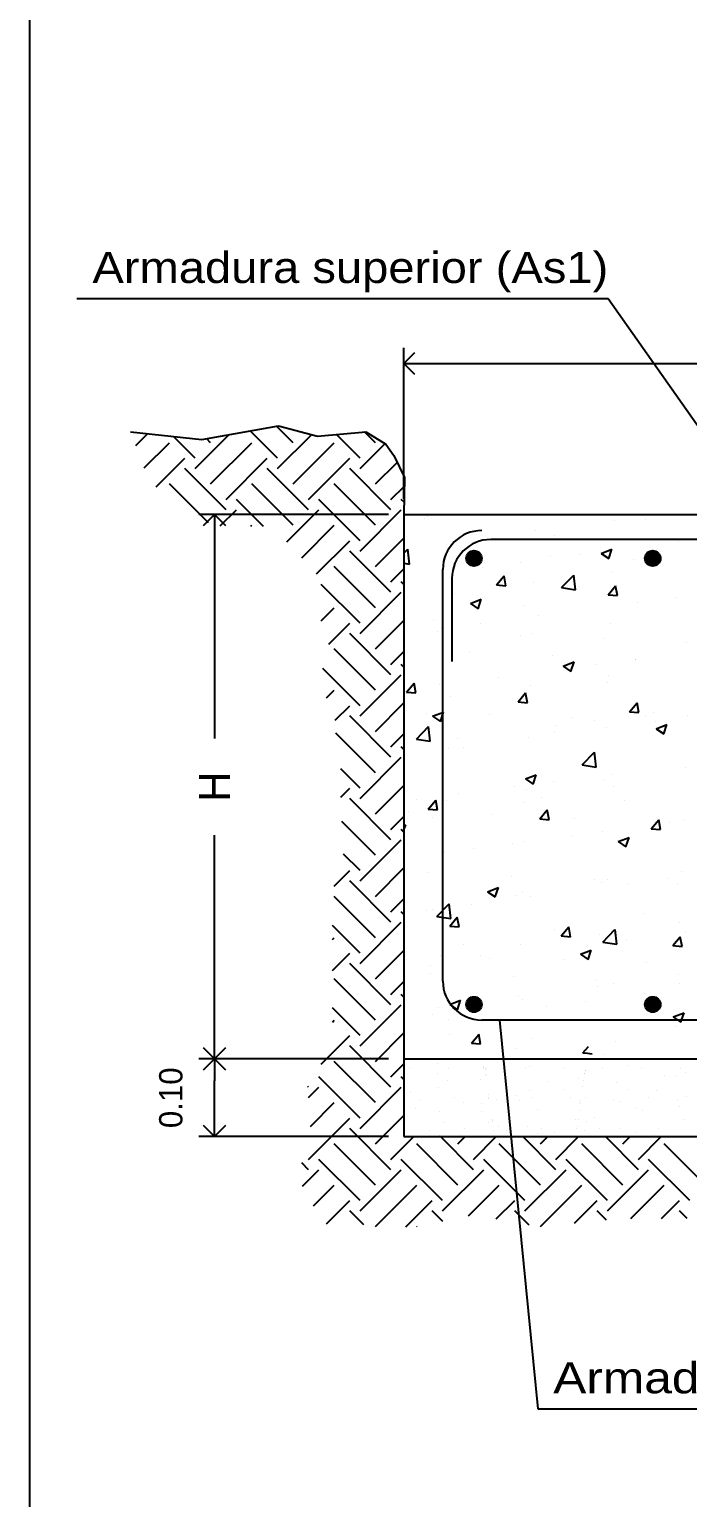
# Model space of a CAD drawing. Header units: millimetres. Extents: x 2071 to 2712, y 1262 to 1380.
# Drawn here: x 2221.54 to 2225.78, y 1356.61 to 1366.05 of the extents above; entities that cross this region are included whole.
import ezdxf
from ezdxf.enums import TextEntityAlignment as Align

# ---------------------------------------------------------------- set-up
doc = ezdxf.new("R2010")
doc.units = ezdxf.units.MM
doc.layers.add('.pormenores', color=8, linetype='Continuous')
doc.styles.add('CS_Isocp', font='')
doc.styles.add('CYPETXT', font='arial', dxfattribs={"height": 0.2})
doc.styles.get('CS_Isocp').set_extended_font_data('Century Gothic')

# ---------------------------------------------------------------- blocks, each defined once
blk = doc.blocks.new('_Open90')
at = {"color": 0, "linetype": 'ByBlock', "lineweight": -2}
for p, q in [((0, 0), (-1, 0)), ((-0.5, 0.5), (0, 0)), ((0, 0), (-0.5, -0.5))]:
    blk.add_line(p, q, dxfattribs=at)

msp = doc.modelspace()

# ---------------------------------------------------------------- hatches: boundary and pattern name
at = {"layer": '.pormenores'}
h = msp.add_hatch(color=8, dxfattribs=at)
edge = h.paths.add_edge_path()
edge.add_arc((2224.40453, 1362.64777), 0.05, 0, 360)
h = msp.add_hatch(color=8, dxfattribs=at)
edge = h.paths.add_edge_path()
edge.add_arc((2225.55453, 1362.64777), 0.05, 0, 360)
h = msp.add_hatch(color=8, dxfattribs=at)
edge = h.paths.add_edge_path()
edge.add_arc((2224.40453, 1359.77978), 0.05, 0, 360)
h = msp.add_hatch(color=8, dxfattribs=at)
edge = h.paths.add_edge_path()
edge.add_arc((2225.55453, 1359.77978), 0.05, 0, 360)

# ---------------------------------------------------------------- linework, layer by layer
at = {"layer": '.pormenores', "color": 8}
for p, q in [((2221.85037, 1364.31826), (2225.26837, 1364.31826)), ((2225.26837, 1364.31826), (2226.35793, 1362.76889)), ((2223.95453, 1363.02978), (2223.95453, 1364.00046)), ((2224.09593, 1363.90046), (2226.06916, 1363.90046)), ((2222.19549, 1363.46149), (2222.65524, 1363.41103)), ((2222.22946, 1363.37377), (2222.30514, 1363.44946)), ((2222.61137, 1363.29165), (2222.47185, 1363.43116)), ((2222.61137, 1363.22535), (2222.82871, 1363.44269)), ((2222.65524, 1363.41103), (2223.14626, 1363.50066)), ((2222.7108, 1363.39108), (2222.68536, 1363.41653)), ((2223.1417, 1363.29165), (2222.96565, 1363.46769)), ((2223.24113, 1363.39108), (2223.13383, 1363.49839)), ((2223.1417, 1363.22535), (2223.35926, 1363.44292)), ((2223.14626, 1363.50066), (2223.39818, 1363.43237)), ((2223.39818, 1363.43237), (2223.70987, 1363.46225)), ((2223.67203, 1363.29165), (2223.51966, 1363.44401)), ((2223.77146, 1363.39108), (2223.70114, 1363.46141)), ((2223.70987, 1363.46225), (2223.83796, 1363.38115)), ((2222.28432, 1363.22976), (2222.44564, 1363.39108)), ((2222.7108, 1363.12592), (2222.97597, 1363.39108)), ((2223.24113, 1363.12592), (2223.5063, 1363.39108)), ((2223.67203, 1363.22535), (2223.83175, 1363.38508)), ((2223.83796, 1363.38115), (2223.8892, 1363.30859)), ((2222.36098, 1363.10755), (2222.54508, 1363.29165)), ((2222.81024, 1362.96019), (2222.54508, 1363.22535)), ((2222.81024, 1363.02648), (2223.07541, 1363.29165)), ((2223.34057, 1362.96019), (2223.07541, 1363.22535)), ((2223.34057, 1363.02648), (2223.60574, 1363.29165)), ((2223.8709, 1362.96019), (2223.60574, 1363.22535)), ((2223.77146, 1363.12592), (2223.91041, 1363.26486)), ((2223.8892, 1363.30859), (2223.95751, 1363.16774)), ((2222.69638, 1362.87518), (2222.44564, 1363.12592)), ((2223.24113, 1362.86075), (2222.97597, 1363.12592)), ((2223.77146, 1362.86075), (2223.5063, 1363.12592)), ((2223.95751, 1363.16774), (2223.95453, 1362.92978)), ((2223.8709, 1363.02648), (2223.95682, 1363.1124)), ((2222.7725, 1362.85615), (2222.87653, 1362.96019)), ((2223.05053, 1362.85249), (2222.87653, 1363.02648)), ((2223.20068, 1362.754), (2223.40686, 1362.96019)), ((2223.67203, 1362.76132), (2223.40686, 1363.02648)), ((2223.67203, 1362.69502), (2223.93719, 1362.96019)), ((2223.95551, 1363.00816), (2223.93719, 1363.02648)), ((2223.85453, 1362.92978), (2222.63549, 1362.92978)), ((2222.96975, 1362.85453), (2222.97597, 1362.86075)), ((2223.29645, 1362.6509), (2223.5063, 1362.86075)), ((2223.95453, 1362.92978), (2223.95453, 1358.92978)), ((2223.95453, 1362.92978), (2228.80453, 1362.92978)), ((2224.08788, 1362.9012), (2224.08788, 1362.9012)), ((2224.10281, 1362.91584), (2224.10281, 1362.91584)), ((2225.30714, 1362.89167), (2225.30714, 1362.89167)), ((2225.5088, 1362.89648), (2225.5088, 1362.89648)), ((2222.73549, 1362.78838), (2222.73549, 1361.49042)), ((2223.39222, 1362.5478), (2223.60574, 1362.76132)), ((2223.77146, 1362.59559), (2223.95453, 1362.77865)), ((2224.2886, 1362.75724), (2224.2886, 1362.75724)), ((2235.09712, 1362.76889), (2224.51285, 1362.76889)), ((2224.80204, 1362.82765), (2224.80204, 1362.82765)), ((2224.92561, 1362.79638), (2224.92561, 1362.79638)), ((2225.71698, 1362.7559), (2225.71698, 1362.7559)), ((2223.8709, 1362.42986), (2223.60574, 1362.69502)), ((2223.95453, 1362.68052), (2223.97927, 1362.7063)), ((2223.99033, 1362.61133), (2223.97928, 1362.7063)), ((2224.34243, 1362.69627), (2224.34243, 1362.69627)), ((2224.36281, 1362.68812), (2224.36281, 1362.68812)), ((2224.89664, 1362.66557), (2224.89664, 1362.66557)), ((2225.08543, 1362.67275), (2225.08543, 1362.67275)), ((2225.2221, 1362.68012), (2225.29212, 1362.707)), ((2225.2221, 1362.68012), (2225.27185, 1362.64657)), ((2225.27185, 1362.64657), (2225.29213, 1362.70699)), ((2223.77146, 1362.33042), (2223.5063, 1362.59559)), ((2223.8709, 1362.49615), (2223.95453, 1362.57978)), ((2223.95453, 1362.61688), (2223.99032, 1362.61133)), ((2224.20453, 1359.92978), (2224.20453, 1362.57655)), ((2224.45636, 1362.58993), (2224.45636, 1362.58993)), ((2224.7067, 1362.62289), (2224.7067, 1362.62289)), ((2225.29498, 1362.55878), (2225.29498, 1362.55878)), ((2225.43046, 1362.64301), (2225.43046, 1362.64301)), ((2223.67203, 1362.23098), (2223.42282, 1362.48019)), ((2223.95453, 1362.47881), (2223.93719, 1362.49615)), ((2224.26285, 1362.51889), (2224.26285, 1361.98547)), ((2224.54994, 1362.47707), (2224.59815, 1362.53453)), ((2224.54994, 1362.47707), (2224.60971, 1362.47184)), ((2224.60971, 1362.47184), (2224.59815, 1362.53452)), ((2224.78988, 1362.49476), (2224.78988, 1362.49476)), ((2224.96863, 1362.45961), (2225.04652, 1362.54078)), ((2225.05757, 1362.44581), (2225.04652, 1362.54078)), ((2225.2672, 1362.41432), (2225.31541, 1362.47178)), ((2225.32697, 1362.40909), (2225.31541, 1362.47177)), ((2223.67203, 1362.16469), (2223.93719, 1362.42986)), ((2224.27644, 1362.42435), (2224.27644, 1362.42435)), ((2224.38188, 1362.35759), (2224.4519, 1362.38447)), ((2224.43163, 1362.32404), (2224.45191, 1362.38446)), ((2224.96863, 1362.45961), (2225.05756, 1362.44581)), ((2225.2672, 1362.41432), (2225.32697, 1362.40909)), ((2225.30752, 1362.44642), (2225.30752, 1362.44642)), ((2225.70425, 1362.39444), (2225.70425, 1362.39444)), ((2223.42282, 1362.24694), (2223.5063, 1362.33042)), ((2224.38188, 1362.35759), (2224.43162, 1362.32404)), ((2224.72434, 1362.34632), (2224.72434, 1362.34632)), ((2224.82236, 1362.27834), (2224.82236, 1362.27834)), ((2225.45391, 1362.36149), (2225.45391, 1362.36149)), ((2223.4717, 1362.09694), (2223.60574, 1362.23098)), ((2223.77146, 1362.06526), (2223.95453, 1362.24832)), ((2224.14115, 1362.24621), (2224.14115, 1362.24621)), ((2224.19329, 1362.19552), (2224.19329, 1362.19552)), ((2224.44363, 1362.22848), (2224.44363, 1362.22848)), ((2225.28282, 1362.22588), (2225.28282, 1362.22588)), ((2223.8709, 1361.89953), (2223.60574, 1362.16469)), ((2224.16808, 1362.17713), (2224.16808, 1362.17713)), ((2224.26428, 1362.09145), (2224.26428, 1362.09145)), ((2224.7019, 1362.15457), (2224.7019, 1362.15457)), ((2224.77772, 1362.16186), (2224.77772, 1362.16186)), ((2225.23572, 1362.13202), (2225.23572, 1362.13202)), ((2225.76955, 1362.10946), (2225.76955, 1362.10946)), ((2223.77146, 1361.80009), (2223.5063, 1362.06526)), ((2223.8709, 1361.96582), (2223.95453, 1362.04945)), ((2224.37893, 1362.0428), (2224.37893, 1362.0428)), ((2224.91275, 1362.02025), (2224.91275, 1362.02025)), ((2225.44118, 1362.00003), (2225.44118, 1362.00003)), ((2225.44657, 1361.99769), (2225.44657, 1361.99769)), ((2223.67203, 1361.70065), (2223.43271, 1361.93997)), ((2223.67203, 1361.63436), (2223.93719, 1361.89953)), ((2223.95453, 1361.94848), (2223.93719, 1361.96582)), ((2224.97879, 1361.95497), (2225.04881, 1361.98185)), ((2224.97879, 1361.95497), (2225.02853, 1361.92142)), ((2225.02854, 1361.92142), (2225.04881, 1361.98185)), ((2225.19084, 1361.96708), (2225.19084, 1361.96708)), ((2223.97143, 1361.78763), (2224.01964, 1361.84509)), ((2224.0312, 1361.7824), (2224.01964, 1361.84509)), ((2224.18056, 1361.83407), (2224.18056, 1361.83407)), ((2224.55929, 1361.88393), (2224.55929, 1361.88393)), ((2224.76556, 1361.82897), (2224.76556, 1361.82897)), ((2225.26624, 1361.84976), (2225.26624, 1361.84976)), ((2225.27066, 1361.89299), (2225.27066, 1361.89299)), ((2223.45665, 1361.75044), (2223.5063, 1361.80009)), ((2223.77146, 1361.53493), (2223.95453, 1361.71799)), ((2223.97143, 1361.78763), (2224.0312, 1361.7824)), ((2224.25212, 1361.75856), (2224.25212, 1361.75856)), ((2224.68305, 1361.74965), (2224.68305, 1361.74965)), ((2224.68869, 1361.72488), (2224.7369, 1361.78234)), ((2224.68869, 1361.72488), (2224.74846, 1361.71965)), ((2224.74846, 1361.71965), (2224.7369, 1361.78233)), ((2225.40595, 1361.66213), (2225.45416, 1361.71958)), ((2225.46572, 1361.6569), (2225.45416, 1361.71958)), ((2223.51224, 1361.60716), (2223.60574, 1361.70065)), ((2223.8709, 1361.3692), (2223.60574, 1361.63436)), ((2223.96913, 1361.66882), (2223.96913, 1361.66882)), ((2224.09986, 1361.64955), (2224.09986, 1361.64955)), ((2224.13857, 1361.63244), (2224.20859, 1361.65932)), ((2224.13857, 1361.63244), (2224.18831, 1361.59889)), ((2224.18831, 1361.59889), (2224.20859, 1361.65931)), ((2224.50295, 1361.64626), (2224.50295, 1361.64626)), ((2225.03677, 1361.62371), (2225.03677, 1361.62371)), ((2225.40595, 1361.66213), (2225.46572, 1361.6569)), ((2225.50585, 1361.63019), (2225.50585, 1361.63019)), ((2225.55684, 1361.65548), (2225.55684, 1361.65548)), ((2225.77789, 1361.63507), (2225.77789, 1361.63507)), ((2223.77146, 1361.26976), (2223.51634, 1361.52488)), ((2223.8709, 1361.43549), (2223.95453, 1361.51912)), ((2224.03397, 1361.48549), (2224.11185, 1361.56667)), ((2224.12291, 1361.47169), (2224.11186, 1361.56666)), ((2224.92266, 1361.53009), (2224.92266, 1361.53009)), ((2224.92777, 1361.57266), (2224.92777, 1361.57266)), ((2225.17811, 1361.60562), (2225.17811, 1361.60562)), ((2225.2585, 1361.56009), (2225.2585, 1361.56009)), ((2225.57059, 1361.60115), (2225.57059, 1361.60115)), ((2225.5757, 1361.55235), (2225.64572, 1361.57923)), ((2225.5757, 1361.55235), (2225.62544, 1361.5188)), ((2225.62544, 1361.5188), (2225.64572, 1361.57923)), ((2223.95453, 1361.41815), (2223.93719, 1361.43549)), ((2224.03397, 1361.48549), (2224.1229, 1361.4717)), ((2224.23996, 1361.42567), (2224.23996, 1361.42567)), ((2224.29622, 1361.48952), (2224.29622, 1361.48952)), ((2224.33948, 1361.42998), (2224.33948, 1361.42998)), ((2224.7534, 1361.49608), (2224.7534, 1361.49608)), ((2223.67203, 1361.10403), (2223.93719, 1361.3692)), ((2225.10121, 1361.31997), (2225.17909, 1361.40115)), ((2225.19015, 1361.30617), (2225.1791, 1361.40114)), ((2223.67203, 1361.17032), (2223.54801, 1361.29434)), ((2224.73547, 1361.22982), (2224.80549, 1361.2567)), ((2224.78522, 1361.19627), (2224.8055, 1361.2567)), ((2225.10121, 1361.31997), (2225.19014, 1361.30618)), ((2225.29377, 1361.26107), (2225.29377, 1361.26107)), ((2225.76573, 1361.30218), (2225.76573, 1361.30218)), ((2223.54801, 1361.1126), (2223.60574, 1361.17032)), ((2223.77146, 1361.0046), (2223.95453, 1361.18766)), ((2224.6647, 1361.17825), (2224.6647, 1361.17825)), ((2224.73547, 1361.22982), (2224.78522, 1361.19627)), ((2224.74124, 1361.16318), (2224.74124, 1361.16318)), ((2224.91504, 1361.21121), (2224.91504, 1361.21121)), ((2225.24634, 1361.2272), (2225.24634, 1361.2272)), ((2225.30457, 1361.18013), (2225.30457, 1361.18013)), ((2223.8709, 1360.83887), (2223.60574, 1361.10403)), ((2224.03315, 1361.09511), (2224.03315, 1361.09511)), ((2224.11018, 1361.03544), (2224.15839, 1361.0929)), ((2224.16995, 1361.03021), (2224.15839, 1361.09289)), ((2224.2278, 1361.09277), (2224.2278, 1361.09277)), ((2224.30821, 1361.13527), (2224.30821, 1361.13527)), ((2224.72139, 1361.08003), (2224.72139, 1361.08003)), ((2224.84204, 1361.11271), (2224.84204, 1361.11271)), ((2225.37586, 1361.09016), (2225.37586, 1361.09016)), ((2223.77146, 1360.73943), (2223.55412, 1360.95677)), ((2223.8709, 1360.90516), (2223.95453, 1360.98879)), ((2223.98524, 1361.0235), (2223.98524, 1361.0235)), ((2224.11018, 1361.03544), (2224.16995, 1361.03021)), ((2224.1382, 1360.97992), (2224.1382, 1360.97992)), ((2224.51906, 1361.00094), (2224.51906, 1361.00094)), ((2224.82744, 1360.97269), (2224.87565, 1361.03014)), ((2224.82744, 1360.97269), (2224.88721, 1360.96746)), ((2224.88721, 1360.96746), (2224.87565, 1361.03014)), ((2225.05288, 1360.97839), (2225.05288, 1360.97839)), ((2225.5447, 1360.90994), (2225.59291, 1360.96739)), ((2225.58671, 1360.95583), (2225.58671, 1360.95583)), ((2225.60447, 1360.9047), (2225.59291, 1360.96739)), ((2225.75357, 1360.96928), (2225.75357, 1360.96928)), ((2222.73549, 1359.57118), (2222.73549, 1360.86914)), ((2223.95453, 1360.88782), (2223.93719, 1360.90516)), ((2223.95453, 1360.93004), (2223.96527, 1360.93417)), ((2223.95453, 1360.90215), (2223.96527, 1360.93416)), ((2225.0307, 1360.86666), (2225.0307, 1360.86666)), ((2225.23418, 1360.89431), (2225.23418, 1360.89431)), ((2225.5447, 1360.90994), (2225.60447, 1360.90471)), ((2225.66225, 1360.9498), (2225.66225, 1360.9498)), ((2223.67203, 1360.5737), (2223.93719, 1360.83887)), ((2224.40163, 1360.78384), (2224.40163, 1360.78384)), ((2224.65197, 1360.8168), (2224.65197, 1360.8168)), ((2224.72908, 1360.83029), (2224.72908, 1360.83029)), ((2225.33238, 1360.8272), (2225.4024, 1360.85408)), ((2225.33238, 1360.8272), (2225.38212, 1360.79365)), ((2225.38213, 1360.79365), (2225.4024, 1360.85408)), ((2223.67203, 1360.63999), (2223.56583, 1360.74619)), ((2224.21564, 1360.75988), (2224.21564, 1360.75988)), ((2223.50531, 1360.53956), (2223.60574, 1360.63999)), ((2223.77146, 1360.47427), (2223.95453, 1360.65733)), ((2224.10926, 1360.62696), (2224.10926, 1360.62696)), ((2224.64309, 1360.60441), (2224.64309, 1360.60441)), ((2225.17691, 1360.58185), (2225.17691, 1360.58185)), ((2225.26329, 1360.58347), (2225.26329, 1360.58347)), ((2225.64952, 1360.58835), (2225.64952, 1360.58835)), ((2225.74141, 1360.63639), (2225.74141, 1360.63639)), ((2223.8709, 1360.30854), (2223.60574, 1360.5737)), ((2224.49216, 1360.50467), (2224.56218, 1360.53155)), ((2224.49216, 1360.50467), (2224.5419, 1360.47112)), ((2224.5419, 1360.47112), (2224.56218, 1360.53155)), ((2224.6801, 1360.48336), (2224.6801, 1360.48336)), ((2224.71692, 1360.49739), (2224.71692, 1360.49739)), ((2225.22202, 1360.56141), (2225.22202, 1360.56141)), ((2225.39918, 1360.55539), (2225.39918, 1360.55539)), ((2225.71073, 1360.5593), (2225.71073, 1360.5593)), ((2223.77146, 1360.2091), (2223.5063, 1360.47427)), ((2223.8709, 1360.37483), (2223.95453, 1360.45846)), ((2224.13856, 1360.38943), (2224.13856, 1360.38943)), ((2224.16654, 1360.34585), (2224.24443, 1360.42703)), ((2224.20348, 1360.42698), (2224.20348, 1360.42698)), ((2224.25548, 1360.33206), (2224.24444, 1360.42703)), ((2224.3889, 1360.42239), (2224.3889, 1360.42239)), ((2224.76763, 1360.47225), (2224.76763, 1360.47225)), ((2223.67203, 1360.04337), (2223.93719, 1360.30854)), ((2223.95453, 1360.35749), (2223.93719, 1360.37483)), ((2224.09691, 1360.38326), (2224.09691, 1360.38326)), ((2224.16654, 1360.34585), (2224.25548, 1360.33206)), ((2224.24893, 1360.28325), (2224.29714, 1360.3407)), ((2224.30871, 1360.27802), (2224.29714, 1360.3407)), ((2225.5029, 1360.3639), (2225.5029, 1360.3639)), ((2225.72925, 1360.3035), (2225.72925, 1360.3035)), ((2223.67203, 1360.10966), (2223.49436, 1360.28733)), ((2223.49436, 1360.19716), (2223.5063, 1360.2091)), ((2224.24893, 1360.28325), (2224.3087, 1360.27802)), ((2224.91972, 1360.26379), (2224.91972, 1360.26379)), ((2224.96619, 1360.2205), (2225.0144, 1360.27795)), ((2224.96619, 1360.2205), (2225.02596, 1360.21527)), ((2225.02597, 1360.21527), (2225.0144, 1360.27795)), ((2225.20986, 1360.22852), (2225.20986, 1360.22852)), ((2225.23379, 1360.18033), (2225.31167, 1360.26151)), ((2225.32273, 1360.16654), (2225.31168, 1360.26151)), ((2225.68345, 1360.15775), (2225.73166, 1360.2152)), ((2225.74323, 1360.15251), (2225.73166, 1360.2152)), ((2225.76519, 1360.2438), (2225.76519, 1360.2438)), ((2223.49436, 1359.99829), (2223.60574, 1360.10966)), ((2223.77146, 1359.94394), (2223.95453, 1360.127)), ((2224.33653, 1360.16369), (2224.33653, 1360.16369)), ((2224.70476, 1360.1645), (2224.70476, 1360.1645)), ((2225.08907, 1360.10205), (2225.15908, 1360.12893)), ((2225.13612, 1360.16098), (2225.13612, 1360.16098)), ((2225.13881, 1360.0685), (2225.15909, 1360.12893)), ((2225.23379, 1360.18033), (2225.32272, 1360.16654)), ((2225.38646, 1360.19394), (2225.38646, 1360.19394)), ((2225.68345, 1360.15775), (2225.74322, 1360.15252)), ((2223.8709, 1359.77821), (2223.60574, 1360.04337)), ((2224.12583, 1360.02797), (2224.12583, 1360.02797)), ((2224.19132, 1360.09409), (2224.19132, 1360.09409)), ((2224.44835, 1360.09341), (2224.44835, 1360.09341)), ((2224.50456, 1360.07784), (2224.50456, 1360.07784)), ((2224.98217, 1360.07085), (2224.98217, 1360.07085)), ((2225.08907, 1360.10205), (2225.13881, 1360.0685)), ((2225.516, 1360.0483), (2225.516, 1360.0483)), ((2223.77146, 1359.67877), (2223.5063, 1359.94394)), ((2223.8709, 1359.8445), (2223.95453, 1359.92813)), ((2224.12538, 1359.98164), (2224.12538, 1359.98164)), ((2224.6592, 1359.95908), (2224.6592, 1359.95908)), ((2225.19302, 1359.93653), (2225.19302, 1359.93653)), ((2225.30163, 1359.91384), (2225.30163, 1359.91384)), ((2225.71709, 1359.9706), (2225.71709, 1359.9706)), ((2225.72684, 1359.91398), (2225.72684, 1359.91398)), ((2223.95453, 1359.82716), (2223.93719, 1359.8445)), ((2224.6926, 1359.83161), (2224.6926, 1359.83161)), ((2225.1977, 1359.89563), (2225.1977, 1359.89563)), ((2225.50212, 1359.84939), (2225.50212, 1359.84939)), ((2223.67203, 1359.57933), (2223.49436, 1359.757)), ((2223.67203, 1359.51304), (2223.93719, 1359.77821)), ((2224.17916, 1359.7612), (2224.17916, 1359.7612)), ((2224.24884, 1359.77952), (2224.31886, 1359.8064)), ((2224.24884, 1359.77952), (2224.29859, 1359.74597)), ((2224.29859, 1359.74597), (2224.31886, 1359.8064)), ((2224.71844, 1359.81373), (2224.71844, 1359.81373)), ((2224.87305, 1359.76657), (2224.87305, 1359.76657)), ((2225.12339, 1359.79953), (2225.12339, 1359.79953)), ((2225.68597, 1359.69943), (2225.75599, 1359.72631)), ((2225.74038, 1359.67978), (2225.75599, 1359.72631)), ((2223.49436, 1359.66683), (2223.5063, 1359.67877)), ((2224.13525, 1359.71363), (2224.13525, 1359.71363)), ((2224.2415, 1359.68342), (2224.2415, 1359.68342)), ((2235.15453, 1359.67978), (2224.45453, 1359.67978)), ((2224.56867, 1359.67978), (2224.81455, 1357.17978)), ((2225.68597, 1359.69943), (2225.7151, 1359.67978)), ((2225.70493, 1359.63771), (2225.70493, 1359.63771)), ((2225.7151, 1359.67978), (2225.73572, 1359.66588)), ((2225.73572, 1359.66588), (2225.74038, 1359.67978)), ((2223.42282, 1359.39642), (2223.60574, 1359.57933)), ((2223.77146, 1359.41361), (2223.95453, 1359.59667)), ((2224.2494, 1359.5851), (2224.2494, 1359.5851)), ((2224.38768, 1359.53106), (2224.43489, 1359.58731)), ((2224.43489, 1359.58731), (2224.43589, 1359.58851)), ((2224.44746, 1359.52583), (2224.43589, 1359.58851)), ((2224.78322, 1359.56255), (2224.78322, 1359.56255)), ((2225.31704, 1359.53999), (2225.31704, 1359.53999)), ((2223.8709, 1359.24788), (2223.60574, 1359.51304)), ((2224.38768, 1359.53106), (2224.44454, 1359.52608)), ((2224.44454, 1359.52608), (2224.44745, 1359.52583)), ((2224.68044, 1359.49871), (2224.68044, 1359.49871)), ((2225.10494, 1359.46831), (2225.14018, 1359.5103)), ((2225.10494, 1359.46831), (2225.13395, 1359.46577)), ((2225.13395, 1359.46577), (2225.16471, 1359.46308)), ((2225.23905, 1359.45498), (2225.23905, 1359.45498)), ((2223.85453, 1359.42978), (2222.63549, 1359.42978)), ((2223.85453, 1359.42978), (2222.63549, 1359.42978)), ((2223.77146, 1359.14844), (2223.5063, 1359.41361)), ((2223.8709, 1359.31417), (2223.95453, 1359.3978)), ((2223.95453, 1359.42978), (2235.65453, 1359.42978)), ((2223.95453, 1359.39312), (2223.95453, 1359.39312)), ((2223.95453, 1359.38858), (2223.95453, 1359.38858)), ((2223.98857, 1359.36689), (2223.98857, 1359.36689)), ((2224.0023, 1359.42978), (2224.0023, 1359.42978)), ((2224.0023, 1359.42978), (2224.0023, 1359.42978)), ((2224.08762, 1359.42978), (2224.08762, 1359.42978)), ((2224.1397, 1359.42978), (2224.1397, 1359.42978)), ((2224.16999, 1359.40044), (2224.16999, 1359.40044)), ((2224.20823, 1359.42978), (2224.20823, 1359.42978)), ((2224.2377, 1359.36735), (2224.2377, 1359.36735)), ((2224.38955, 1359.42978), (2224.38955, 1359.42978)), ((2224.40474, 1359.42978), (2224.40474, 1359.42978)), ((2224.41415, 1359.42978), (2224.41415, 1359.42978)), ((2224.46756, 1359.38008), (2224.46756, 1359.38008)), ((2224.46756, 1359.38008), (2224.46756, 1359.38008)), ((2224.46756, 1359.38008), (2224.46756, 1359.38008)), ((2224.46835, 1359.37512), (2224.46835, 1359.37512)), ((2224.46835, 1359.37512), (2224.46835, 1359.37512)), ((2224.46901, 1359.37089), (2224.46901, 1359.37089)), ((2224.46901, 1359.37089), (2224.46901, 1359.37089)), ((2224.46901, 1359.37089), (2224.46901, 1359.37089)), ((2224.47761, 1359.36301), (2224.47761, 1359.36301)), ((2224.48683, 1359.3678), (2224.48683, 1359.3678)), ((2224.60195, 1359.3927), (2224.60195, 1359.3927)), ((2224.62008, 1359.42978), (2224.62008, 1359.42978)), ((2224.63939, 1359.42978), (2224.63939, 1359.42978)), ((2224.72186, 1359.42978), (2224.72186, 1359.42978)), ((2224.73596, 1359.36826), (2224.73596, 1359.36826)), ((2224.75918, 1359.3785), (2224.75918, 1359.3785)), ((2224.88357, 1359.42978), (2224.88357, 1359.42978)), ((2224.88924, 1359.42978), (2224.88924, 1359.42978)), ((2224.98509, 1359.36871), (2224.98509, 1359.36871)), ((2225.02603, 1359.42525), (2225.02603, 1359.42525)), ((2225.03193, 1359.42978), (2225.03193, 1359.42978)), ((2225.03193, 1359.42978), (2225.03193, 1359.42978)), ((2225.03897, 1359.42978), (2225.03897, 1359.42978)), ((2225.11872, 1359.35671), (2225.11872, 1359.35671)), ((2225.11872, 1359.35671), (2225.11872, 1359.35671)), ((2225.11872, 1359.35671), (2225.11872, 1359.35671)), ((2225.12256, 1359.35319), (2225.12256, 1359.35319)), ((2225.13908, 1359.42978), (2225.13908, 1359.42978)), ((2225.23422, 1359.36917), (2225.23422, 1359.36917)), ((2225.23786, 1359.42978), (2225.23786, 1359.42978)), ((2225.35609, 1359.42978), (2225.35609, 1359.42978)), ((2225.36305, 1359.4234), (2225.36305, 1359.4234)), ((2225.38892, 1359.42978), (2225.38892, 1359.42978)), ((2225.38931, 1359.38798), (2225.38931, 1359.38798)), ((2225.48335, 1359.36962), (2225.48335, 1359.36962)), ((2225.63877, 1359.42978), (2225.63877, 1359.42978)), ((2225.67321, 1359.42978), (2225.67321, 1359.42978)), ((2225.73248, 1359.37008), (2225.73248, 1359.37008)), ((2222.73549, 1359.07118), (2222.73549, 1359.28838)), ((2223.34057, 1359.24788), (2223.33517, 1359.25328)), ((2223.67203, 1359.049), (2223.40686, 1359.31417)), ((2223.95453, 1359.29683), (2223.93719, 1359.31417)), ((2223.95453, 1359.30747), (2223.95453, 1359.30747)), ((2223.95453, 1359.26116), (2223.95453, 1359.26116)), ((2224.17127, 1359.336), (2224.17127, 1359.336)), ((2224.23712, 1359.29279), (2224.23712, 1359.29279)), ((2224.44664, 1359.29669), (2224.44664, 1359.29669)), ((2224.47703, 1359.32002), (2224.47703, 1359.32002)), ((2224.48757, 1359.32811), (2224.48757, 1359.32811)), ((2224.88207, 1359.28297), (2224.88207, 1359.28297)), ((2225.07676, 1359.30617), (2225.07676, 1359.30617)), ((2225.10933, 1359.28956), (2225.10933, 1359.28956)), ((2225.10933, 1359.28956), (2225.10933, 1359.28956)), ((2225.11584, 1359.33616), (2225.11584, 1359.33616)), ((2225.1177, 1359.33758), (2225.1177, 1359.33758)), ((2225.32174, 1359.28034), (2225.32174, 1359.28034)), ((2225.62869, 1359.32075), (2225.62869, 1359.32075)), ((2225.70689, 1359.31565), (2225.70689, 1359.31565)), ((2225.76751, 1359.34337), (2225.76751, 1359.34337)), ((2223.34033, 1359.18135), (2223.40686, 1359.24788)), ((2223.67203, 1358.98271), (2223.93719, 1359.24788)), ((2223.95453, 1359.23511), (2223.95453, 1359.23511)), ((2223.95453, 1359.22941), (2223.95453, 1359.22941)), ((2223.99663, 1359.22258), (2223.99663, 1359.22258)), ((2224.05318, 1359.16656), (2224.05318, 1359.16656)), ((2224.17503, 1359.24629), (2224.17503, 1359.24629)), ((2224.2787, 1359.18206), (2224.2787, 1359.18206)), ((2224.49547, 1359.20313), (2224.49547, 1359.20313)), ((2224.49547, 1359.20313), (2224.49547, 1359.20313)), ((2224.49926, 1359.17906), (2224.49926, 1359.17906)), ((2224.49926, 1359.17906), (2224.49926, 1359.17906)), ((2224.50035, 1359.1722), (2224.50035, 1359.1722)), ((2224.55144, 1359.16747), (2224.55144, 1359.16747)), ((2224.67571, 1359.19529), (2224.67571, 1359.19529)), ((2224.69466, 1359.16411), (2224.69466, 1359.16411)), ((2224.76422, 1359.22436), (2224.76422, 1359.22436)), ((2224.77696, 1359.18297), (2224.77696, 1359.18297)), ((2224.98266, 1359.2357), (2224.98266, 1359.2357)), ((2225.02609, 1359.18343), (2225.02609, 1359.18343)), ((2225.09112, 1359.15917), (2225.09112, 1359.15917)), ((2225.10404, 1359.25168), (2225.10404, 1359.25168)), ((2225.12274, 1359.18344), (2225.12274, 1359.18344)), ((2225.29883, 1359.16884), (2225.29883, 1359.16884)), ((2225.39435, 1359.23384), (2225.39435, 1359.23384)), ((2225.52435, 1359.18434), (2225.52435, 1359.18434)), ((2225.58011, 1359.22451), (2225.58011, 1359.22451)), ((2225.71193, 1359.1615), (2225.71193, 1359.1615)), ((2225.77348, 1359.18479), (2225.77348, 1359.18479)), ((2223.35216, 1358.9943), (2223.5063, 1359.14844)), ((2223.77146, 1358.88328), (2223.95453, 1359.06634)), ((2223.95453, 1359.10034), (2223.95453, 1359.10034)), ((2223.95453, 1359.0771), (2223.95453, 1359.0771)), ((2223.95453, 1359.07024), (2223.95453, 1359.07024)), ((2224.02969, 1359.11023), (2224.02969, 1359.11023)), ((2224.18007, 1359.09215), (2224.18007, 1359.09215)), ((2224.33664, 1359.15065), (2224.33664, 1359.15065)), ((2224.45168, 1359.14255), (2224.45168, 1359.14255)), ((2224.45417, 1359.0939), (2224.45417, 1359.0939)), ((2224.8102, 1359.10163), (2224.8102, 1359.10163)), ((2225.0818, 1359.15202), (2225.0818, 1359.15202)), ((2225.08272, 1359.09911), (2225.08272, 1359.09911)), ((2225.08272, 1359.09911), (2225.08272, 1359.09911)), ((2225.08891, 1359.1434), (2225.08891, 1359.1434)), ((2225.08891, 1359.1434), (2225.08891, 1359.1434)), ((2225.33962, 1359.15429), (2225.33962, 1359.15429)), ((2225.44032, 1359.1111), (2225.44032, 1359.1111)), ((2225.48711, 1359.09498), (2225.48711, 1359.09498)), ((2225.72704, 1359.12656), (2225.72704, 1359.12656)), ((2223.34057, 1358.78384), (2223.60574, 1359.049)), ((2223.8709, 1358.71755), (2223.60574, 1358.98271)), ((2223.95453, 1358.97057), (2223.95453, 1358.97057)), ((2224.21368, 1359.02368), (2224.21368, 1359.02368)), ((2224.34331, 1358.98173), (2224.34331, 1358.98173)), ((2224.49765, 1359.01982), (2224.49765, 1359.01982)), ((2224.52149, 1359.03811), (2224.52149, 1359.03811)), ((2224.52149, 1359.03811), (2224.52149, 1359.03811)), ((2224.52149, 1359.03811), (2224.52149, 1359.03811)), ((2224.52258, 1359.03122), (2224.52258, 1359.03122)), ((2224.52337, 1359.02619), (2224.52337, 1359.02619)), ((2224.56506, 1358.99229), (2224.56506, 1358.99229)), ((2224.74947, 1358.99787), (2224.74947, 1358.99787)), ((2224.84157, 1358.98264), (2224.84157, 1358.98264)), ((2225.05643, 1359.03828), (2225.05643, 1359.03828)), ((2225.06639, 1358.98218), (2225.06639, 1358.98218)), ((2225.06639, 1358.98218), (2225.06639, 1358.98218)), ((2225.06639, 1358.98218), (2225.06639, 1358.98218)), ((2225.06849, 1358.99725), (2225.06849, 1358.99725)), ((2225.07456, 1359.04066), (2225.07456, 1359.04066)), ((2225.12778, 1359.02929), (2225.12778, 1359.02929)), ((2225.18016, 1359.05457), (2225.18016, 1359.05457)), ((2225.21001, 1358.98247), (2225.21001, 1358.98247)), ((2225.33983, 1358.98355), (2225.33983, 1358.98355)), ((2225.58896, 1358.98401), (2225.58896, 1358.98401)), ((2225.75791, 1359.03877), (2225.75791, 1359.03877)), ((2223.85453, 1358.92978), (2222.63549, 1358.92978)), ((2223.77146, 1358.61811), (2223.5063, 1358.88328)), ((2223.8709, 1358.78384), (2224.01684, 1358.92978)), ((2223.95453, 1358.92978), (2235.65453, 1358.92978)), ((2223.96847, 1358.92978), (2223.96847, 1358.92978)), ((2223.99905, 1358.92978), (2223.99905, 1358.92978)), ((2223.99905, 1358.92978), (2223.99905, 1358.92978)), ((2224.30179, 1358.61811), (2224.03663, 1358.88328)), ((2224.1178, 1358.96623), (2224.1178, 1358.96623)), ((2224.17439, 1358.92978), (2224.17439, 1358.92978)), ((2224.17501, 1358.92978), (2224.17501, 1358.92978)), ((2224.18511, 1358.938), (2224.18511, 1358.938)), ((2224.40123, 1358.71755), (2224.189, 1358.92978)), ((2224.23232, 1358.92978), (2224.23232, 1358.92978)), ((2224.30179, 1358.88328), (2224.3483, 1358.92978)), ((2224.31879, 1358.94116), (2224.31879, 1358.94116)), ((2224.38032, 1358.92978), (2224.38032, 1358.92978)), ((2224.40123, 1358.78384), (2224.54717, 1358.92978)), ((2224.53235, 1358.96928), (2224.53235, 1358.96928)), ((2224.53235, 1358.96928), (2224.53235, 1358.96928)), ((2224.83212, 1358.61811), (2224.56696, 1358.88328)), ((2224.58624, 1358.92978), (2224.58624, 1358.92978)), ((2224.61606, 1358.96714), (2224.61606, 1358.96714)), ((2224.63328, 1358.92978), (2224.63328, 1358.92978)), ((2224.6747, 1358.92978), (2224.6747, 1358.92978)), ((2224.93156, 1358.71755), (2224.71933, 1358.92978)), ((2224.79217, 1358.92978), (2224.79217, 1358.92978)), ((2224.81524, 1358.94748), (2224.81524, 1358.94748)), ((2224.83212, 1358.88328), (2224.87863, 1358.92978)), ((2224.92175, 1358.95603), (2224.92175, 1358.95603)), ((2224.93156, 1358.78384), (2225.0775, 1358.92978)), ((2224.95039, 1358.92978), (2224.95039, 1358.92978)), ((2224.95039, 1358.92978), (2224.95039, 1358.92978)), ((2224.99809, 1358.92978), (2224.99809, 1358.92978)), ((2225.36245, 1358.61811), (2225.09729, 1358.88328)), ((2225.11432, 1358.96805), (2225.11432, 1358.96805)), ((2225.17439, 1358.92978), (2225.17439, 1358.92978)), ((2225.20402, 1358.92978), (2225.20402, 1358.92978)), ((2225.46189, 1358.71755), (2225.24966, 1358.92978)), ((2225.26751, 1358.92978), (2225.26751, 1358.92978)), ((2225.36245, 1358.88328), (2225.40896, 1358.92978)), ((2225.40995, 1358.92978), (2225.40995, 1358.92978)), ((2225.44536, 1358.95696), (2225.44536, 1358.95696)), ((2225.46189, 1358.78384), (2225.60783, 1358.92978)), ((2225.5667, 1358.94621), (2225.5667, 1358.94621)), ((2225.58463, 1358.92978), (2225.58463, 1358.92978)), ((2225.58463, 1358.92978), (2225.58463, 1358.92978)), ((2225.61587, 1358.92978), (2225.61587, 1358.92978)), ((2225.89278, 1358.61811), (2225.62762, 1358.88328)), ((2223.67203, 1358.51867), (2223.40686, 1358.78384)), ((2224.20236, 1358.51867), (2223.93719, 1358.78384)), ((2224.73269, 1358.51867), (2224.46752, 1358.78384)), ((2225.26302, 1358.51867), (2224.99785, 1358.78384)), ((2225.79335, 1358.51867), (2225.52818, 1358.78384)), ((2223.34057, 1358.71755), (2223.29763, 1358.76049)), ((2223.30099, 1358.61168), (2223.40686, 1358.71755)), ((2223.67203, 1358.45238), (2223.93719, 1358.71755)), ((2224.20236, 1358.45238), (2224.46752, 1358.71755)), ((2224.73269, 1358.45238), (2224.99785, 1358.71755)), ((2225.26302, 1358.45238), (2225.52818, 1358.71755)), ((2223.37333, 1358.48514), (2223.5063, 1358.61811)), ((2223.77146, 1358.35295), (2224.03663, 1358.61811)), ((2224.36976, 1358.42091), (2224.56696, 1358.61811)), ((2224.83212, 1358.35295), (2225.09729, 1358.61811)), ((2225.41254, 1358.40304), (2225.62762, 1358.61811)), ((2223.45707, 1358.37001), (2223.60574, 1358.51867)), ((2223.96679, 1358.3494), (2224.13607, 1358.51867)), ((2224.54829, 1358.40057), (2224.6664, 1358.51867)), ((2225.05063, 1358.37258), (2225.19673, 1358.51867)), ((2225.61142, 1358.40304), (2225.72706, 1358.51867)), ((2223.69591, 1358.36221), (2223.60574, 1358.45238)), ((2224.2049, 1358.38355), (2224.13607, 1358.45238)), ((2224.75886, 1358.35992), (2224.6664, 1358.45238)), ((2225.25636, 1358.39275), (2225.19673, 1358.45238)), ((2225.7764, 1358.40304), (2225.72706, 1358.45238)), ((2224.04017, 1358.3494), (2224.03663, 1358.35295)), ((2224.81455, 1357.17978), (2228.23255, 1357.17978))]:
    msp.add_line(p, q, dxfattribs=at)
msp.add_lwpolyline([(2239.08232, 1351.20836), (2239.08232, 1375.462), (2221.54482, 1375.462), (2221.54482, 1351.20836)], close=True, dxfattribs=at)
msp.add_lwpolyline([(2225.13027, 1359.48262), (2225.13027, 1359.48262)], dxfattribs=at)
for centre in [(2224.40453, 1362.64777), (2225.55453, 1362.64777), (2224.40453, 1359.77978), (2225.55453, 1359.77978)]:
    msp.add_circle(centre, 0.05, dxfattribs=at)
for centre, start, end in [((2224.45453, 1362.57655), 90.000001, 179.999982), ((2224.51285, 1362.51889), 90.000001, 179.999982), ((2224.45453, 1359.92978), 180.00002, 270.000001)]:
    msp.add_arc(centre, 0.25, start, end, dxfattribs=at)

# ---------------------------------------------------------------- block references
for p, xscale, yscale, zscale, rotation in [((2223.95453, 1363.90046), 0.1414000000000009, 0.1414000000000009, 0.1414000000000009, 180), ((2222.73549, 1362.92978), 0.1414000000000044, 0.1414000000000044, 0.1414000000000044, 90), ((2222.73549, 1359.42978), 0.1414000000000044, 0.1414000000000044, 0.1414000000000044, 270), ((2222.73549, 1359.42978), 0.1414000000000044, 0.1414000000000044, 0.1414000000000044, 90), ((2222.73549, 1358.92978), 0.1414000000000044, 0.1414000000000044, 0.1414000000000044, 270)]:
    msp.add_blockref('_Open90', p, dxfattribs=dict(at, xscale=xscale, yscale=yscale, zscale=zscale, rotation=rotation))

# ---------------------------------------------------------------- texts
at = {"layer": '.pormenores', "color": 8, "style": 'CYPETXT'}
for s, width, p, p2 in [('Armadura superior (As1)', 1.084691, (2221.95037, 1364.41826), (2225.26837, 1364.41826)), ('Armadura inferior (As3)', 1.14274, (2224.91455, 1357.27978), (2228.23255, 1357.27978))]:
    msp.add_text(s, height=0.2, dxfattribs=dict(at, width=width)).set_placement(p, p2, align=Align.FIT)
at = {"layer": '.pormenores', "color": 8, "attachment_point": 5, "rotation": 90, "style": 'CS_Isocp'}
for s, insert, char_height in [('\\A1;H', (2222.73549, 1361.17978), 0.2), ('\\A1;0.10', (2222.45546, 1359.17978), 0.15)]:
    msp.add_mtext(s, dxfattribs=dict(at, insert=insert, char_height=char_height))

doc.saveas('drawing.dxf')
